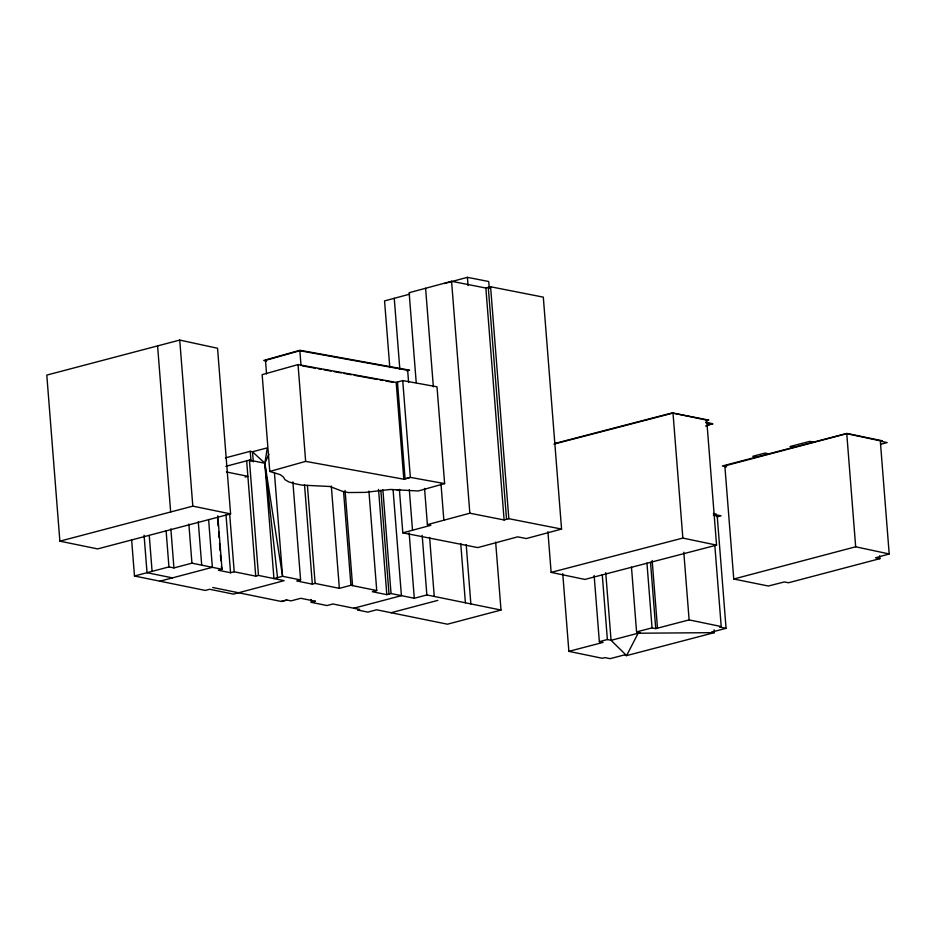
<?xml version="1.0" encoding="UTF-8"?>
<svg xmlns="http://www.w3.org/2000/svg" width="936" height="936" viewBox="0 0 936 936"><rect width="100%" height="100%" fill="white"/><g stroke="black" fill="none" stroke-linecap="round" stroke-linejoin="round"><path stroke-width="1.4" d="M705.826 420.779L708.634 420.042L673.007 413.092L682.847 538.071L716.555 545.126L706.715 420.147L673.007 413.092L553.901 444.109M268.901 454.252L264.865 463.25L277.512 577.629M713.361 513.478L716.204 514.063L713.396 515.256L717.222 516.052L726.055 628.325L711.617 632.104L714.297 632.654L714.063 629.776M408.611 382.473L407.651 370.282L299.848 350.719L265.485 360.372L266.549 373.909M298.034 364.584L262.15 374.657L269.767 471.451L280.297 474.681L283.374 477.044L284.989 479.677L288.791 481.9L295.051 483.748L301.989 485.117L329.952 486.498L342.892 491.47L348.297 492.547L365.04 492.394L390.406 489.469L418.252 490.99L444.623 483.596L437.007 386.802L402.726 380.578L396.185 382.414L298.034 364.584L305.651 461.378L403.802 479.209L410.342 477.372L444.623 483.596M406.844 370.937L409.582 370.165L299.953 350.275L263.73 360.442L266.479 361.284M269.767 471.451L305.651 461.378M879.875 558.663L788.498 582.754L784.391 581.935L768.351 586.018L733.754 579.021L724.85 465.894L846.764 433.66L880.296 440.833L889.2 553.96L875.534 557.798L879.875 558.663L879.641 555.762M416.216 382.578L409.149 292.699L451.573 281.291L485.854 288.031L490.581 286.767L543.313 297.145L561.565 529.074L526.313 538.551L517.678 536.855L477.769 547.595L402.808 532.841L399.391 489.364M444.378 283.538L467.415 277.337L488.732 281.525L489.282 288.393M409.757 294.138L384.556 300.912L389.809 367.591M424.546 488.393L427.401 524.64L469.837 513.22L504.106 519.971L508.833 518.696L561.565 529.074M402.808 532.841L430.829 525.307L427.401 524.64M225.389 457.88L250.228 451.316L252.509 451.772L267.298 447.864L264.865 463.25L282.567 576.295L300.585 579.934L292.874 481.9M225.869 466.327L249.409 460.102L264.865 463.25L252.509 451.772L253.305 461.881M245.103 477.056L247.876 476.33L226.36 471.943M131.637 539.908L134.48 576.014L168.948 566.912L173.932 567.918L191.939 563.168L222.007 569.287L217.796 515.759M159.88 581.197L212.367 567.321L208.611 519.55M221.341 566.514L222.007 569.287L218.357 570.258L230.56 572.738L234.211 571.779L255.739 576.155L258.488 575.429L284.158 580.659L233.427 594.114L209.664 589.27L205.265 590.429L134.48 576.014M300.585 579.934L296.724 580.963L312.343 584.146L315.128 583.409L339.358 588.346L350.93 585.293L376.74 590.546L368.913 491.061M212.764 587.504L281.28 601.462L286.79 600.011L291.037 600.877L300.819 598.291L315.373 601.251L311.243 602.339L311.021 599.449M281.28 601.462L286.79 600.011M376.74 590.546L372.352 591.704L386.814 594.652L391.037 593.529L414.297 598.268L426.863 594.945L501.006 610.05L495.659 542.084M353.796 608.225L401.415 595.647L393.061 489.516M391.084 612.729L437.826 600.374M501.006 610.05L447.455 624.195L376.646 609.792L367.848 612.109L357.61 610.026L359.705 609.43L332.923 603.977L326.98 605.545L311.243 602.339M733.754 579.021L855.668 546.788L889.2 553.96M631.472 567.134L636.574 631.905L652.053 627.857L655.738 628.618L689.118 619.889L721.211 626.547L714.87 545.934M179.735 340.072L46.8 375.09L59.869 541.172L97.648 548.905L230.584 513.887L217.55 348.262L179.735 340.072L192.816 506.142L230.584 513.887M59.869 541.172L192.816 506.142M313.724 601.684L315.373 601.251M554.861 443.453L673.206 412.636M708.376 424.792L712.6 423.692L705.592 426.055M880.624 444.296L887.176 442.576L880.671 441.219L882.32 440.786L846.799 433.415L722.311 465.988L726.57 466.877M717.116 516.883L721.059 515.853L714.554 514.496M547.923 531.683L551.129 572.376L682.847 538.071M716.555 545.126L584.836 579.431L551.129 572.376M594.138 575.429L599.344 641.651L607.37 639.545L611.068 640.318L640.259 632.666L636.574 631.905M562.747 573.628L568.866 651.351L603.041 642.412L599.344 641.651M721.211 626.547L719.55 626.968L726.055 628.325M706.715 420.147L708.634 420.042M396.677 489.762L399.976 489.926M302.457 365.882L315.397 368.222M318.263 368.749L321.142 369.275M324.02 369.79L331.204 371.101M334.082 371.615L341.266 372.926M344.144 373.441L351.328 374.751M354.206 375.266L377.196 379.443M380.075 379.969L382.953 380.484M385.819 381.01L393.015 382.309M172.435 577.875L147.022 572.703L144.074 535.24M813.419 442.155L809.722 441.382L790.019 446.542L793.705 447.314M768.737 453.843L765.051 453.082L752.801 456.288L756.487 457.049M568.866 651.351L602.293 658.289L604.937 657.598L610.108 658.663L623.914 655.048L626.593 655.61L714.297 632.654L638.141 633.227L626.593 655.61L611.068 640.318L605.732 572.656M705.884 422.288L712.6 423.692M705.919 422.815L712.647 424.219M846.764 433.66L855.668 546.788M683.795 552.228L689.118 619.889M652.17 560.5L657.493 628.15M650.532 562.407L655.738 628.618M646.952 563.086L652.053 627.857M602.269 574.774L607.37 639.545M490.581 286.767L508.833 518.696M488.276 287.387L506.54 519.316M485.854 288.031L504.106 519.971M467.415 277.337L468.058 285.574M451.573 281.291L469.837 513.22M466.198 544.623L470.855 603.907M460.746 543.512L465.403 602.796M425.599 288.276L433.356 386.849M440.996 483.97L443.851 520.205M429.612 537.416L434.257 596.454M422.171 535.345L426.863 594.945M402.726 380.578L410.342 477.372L405.077 478.846L397.461 382.063M394.255 298.303L399.847 369.334M409.313 489.645L412.507 530.232M409.149 532.853L414.297 598.268M396.185 382.414L403.802 479.209M382.871 489.727L391.037 593.529M380.847 490.253L389.013 594.067M378.53 489.399L386.814 594.652M345.068 490.452L352.556 585.62M343.559 491.575L350.93 585.293M331.309 485.971L339.358 588.346M299.848 350.719L301.018 365.613M307.406 485.363L315.128 583.409M304.516 484.649L312.343 584.146M274.4 472.481L282.567 576.295L273.944 578.577L264.794 463.238M250.228 451.316L251.023 461.425M249.409 460.102L258.488 575.429M246.659 460.84L255.739 576.155M229.659 513.899L234.211 571.779M226.009 514.87L230.56 572.738M217.585 518.766L218.146 525.997M218.603 531.788L219.059 537.58M219.515 543.36L220.089 550.59M220.428 554.931L220.884 560.722M198.28 521.715L201.696 565.157M188.861 524.078L191.939 563.168M157.587 345.899L170.656 511.98M170.855 528.828L173.932 567.918M166.105 530.712L168.948 566.912M149.269 535.497L152.088 571.358"/></g></svg>
